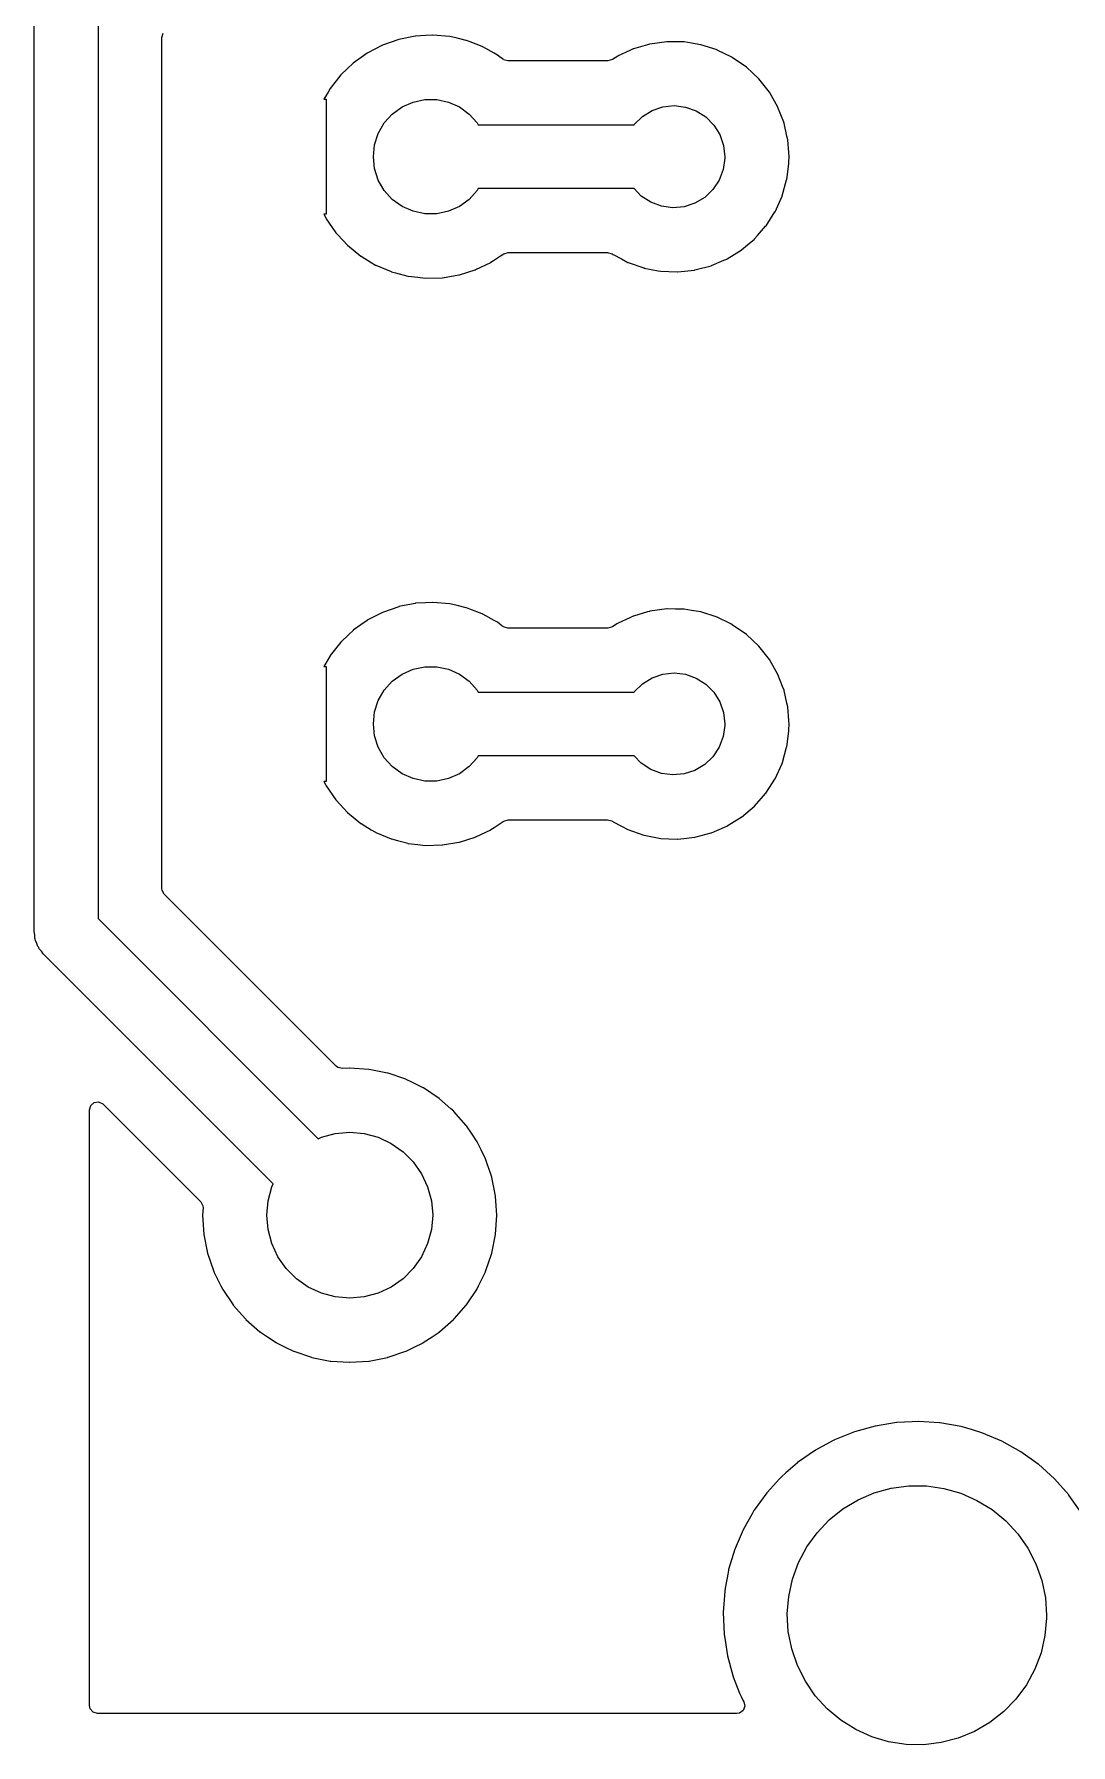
# Model space of a CAD drawing. Extents: x 4.38 to 7.05, y -4.95 to -2.9.
# Drawn here: x 4.375 to 5.015, y -4.955 to -3.899 of the extents above; entities that cross this region are included whole.
import ezdxf

# ---------------------------------------------------------------- set-up
doc = ezdxf.new("R2010")
doc.units = 0
doc.header["$MEASUREMENT"] = 0
doc.layers.add('BLACK', color=7, linetype='CONTINUOUS')

msp = doc.modelspace()

# ---------------------------------------------------------------- linework, layer by layer
at = {"layer": 'BLACK', "linetype": 'CONTINUOUS'}
for p, q in [((4.37531, -4.45315), (4.37531, -3.875)), ((4.41469, -3.88315), (4.41469, -4.445)), ((4.45407, -3.90152), (4.45486, -3.89884)), ((4.45407, -4.42663), (4.45407, -3.90152)), ((4.60021, -3.90264), (4.59021, -3.90616)), ((4.60038, -3.90261), (4.60021, -3.90264)), ((4.61043, -3.90061), (4.60038, -3.90261)), ((4.60038, -3.90261), (4.60038, -3.90261)), ((4.6106, -3.90058), (4.61043, -3.90061)), ((4.61043, -3.90061), (4.61043, -3.90061)), ((4.61671, -3.90024), (4.6106, -3.90058)), ((4.621, -3.9), (4.61671, -3.90024)), ((4.621, -3.9), (4.621, -3.9)), ((4.62118, -3.9), (4.621, -3.9)), ((4.63173, -3.90091), (4.62118, -3.9)), ((4.63622, -3.90195), (4.63173, -3.90091)), ((4.64189, -3.90326), (4.63622, -3.90195)), ((4.64206, -3.9033), (4.64189, -3.90326)), ((4.64189, -3.90326), (4.64189, -3.90326)), ((4.64434, -3.90418), (4.64206, -3.9033)), ((4.65178, -3.90706), (4.64434, -3.90418)), ((4.76566, -3.90405), (4.75522, -3.90547)), ((4.76584, -3.90405), (4.76566, -3.90405)), ((4.77093, -3.90412), (4.76584, -3.90405)), ((4.76584, -3.90405), (4.76584, -3.90405)), ((4.7762, -3.90419), (4.77093, -3.90412)), ((4.77638, -3.90422), (4.7762, -3.90419)), ((4.78087, -3.90495), (4.77638, -3.90422)), ((4.77638, -3.90422), (4.77638, -3.90422)), ((4.78659, -3.90588), (4.78087, -3.90495)), ((4.57697, -3.91378), (4.57218, -3.9172)), ((4.58066, -3.91114), (4.57697, -3.91378)), ((4.58081, -3.91104), (4.58066, -3.91114)), ((4.58066, -3.91114), (4.58066, -3.91114)), ((4.59021, -3.90616), (4.58081, -3.91104)), ((4.65194, -3.90713), (4.65178, -3.90706)), ((4.65178, -3.90706), (4.65178, -3.90706)), ((4.65209, -3.90721), (4.65194, -3.90713)), ((4.65911, -3.91114), (4.65209, -3.90721)), ((4.65209, -3.90721), (4.65209, -3.90721)), ((4.66118, -3.9123), (4.65911, -3.91114)), ((4.66308, -3.91375), (4.66118, -3.9123)), ((4.6646, -3.91491), (4.66308, -3.91375)), ((4.66493, -3.91514), (4.6646, -3.91491)), ((4.66761, -3.91593), (4.66493, -3.91514)), ((4.73205, -3.91511), (4.72933, -3.91593)), ((4.73538, -3.91293), (4.73205, -3.91511)), ((4.73554, -3.91283), (4.73538, -3.91293)), ((4.74289, -3.90944), (4.73554, -3.91283)), ((4.74494, -3.90849), (4.74289, -3.90944)), ((4.74511, -3.90842), (4.74494, -3.90849)), ((4.74494, -3.90849), (4.74494, -3.90849)), ((4.75381, -3.90588), (4.74511, -3.90842)), ((4.75504, -3.90552), (4.75381, -3.90588)), ((4.75522, -3.90547), (4.75504, -3.90552)), ((4.75504, -3.90552), (4.75504, -3.90552)), ((4.79663, -3.90909), (4.78659, -3.90588)), ((4.79679, -3.90917), (4.79663, -3.90909)), ((4.80578, -3.91361), (4.79679, -3.90917)), ((4.79679, -3.90917), (4.79679, -3.90917)), ((4.80608, -3.91375), (4.80578, -3.91361)), ((4.81473, -3.91976), (4.80608, -3.91375)), ((4.56452, -3.92451), (4.55796, -3.93284)), ((4.56473, -3.92431), (4.56452, -3.92451)), ((4.57206, -3.91732), (4.56473, -3.92431)), ((4.57218, -3.9172), (4.57206, -3.91732)), ((4.57206, -3.91732), (4.57206, -3.91732)), ((4.72933, -3.91593), (4.66761, -3.91593)), ((4.82241, -3.92698), (4.81473, -3.91976)), ((4.55664, -3.93511), (4.55405, -3.93957)), ((4.55796, -3.93284), (4.55664, -3.93511)), ((4.82893, -3.93525), (4.82241, -3.92698)), ((4.83416, -3.9444), (4.82893, -3.93525)), ((4.55405, -3.93957), (4.55543, -3.93957)), ((4.55543, -3.93957), (4.55543, -4.01043)), ((4.59629, -3.94867), (4.60228, -3.94431)), ((4.60228, -3.94431), (4.60905, -3.9413)), ((4.60905, -3.9413), (4.6163, -3.93976)), ((4.6163, -3.93976), (4.6237, -3.93976)), ((4.6237, -3.93976), (4.63095, -3.9413)), ((4.63095, -3.9413), (4.63772, -3.94431)), ((4.63772, -3.94431), (4.64371, -3.94867)), ((4.75061, -3.95018), (4.75659, -3.9465)), ((4.75659, -3.9465), (4.76324, -3.94424)), ((4.76324, -3.94424), (4.77022, -3.9435)), ((4.77022, -3.9435), (4.77719, -3.94434)), ((4.77719, -3.94434), (4.78381, -3.94669)), ((4.78381, -3.94669), (4.78974, -3.95045)), ((4.83423, -3.94457), (4.83416, -3.9444)), ((4.83779, -3.95374), (4.83423, -3.94457)), ((4.83423, -3.94457), (4.83423, -3.94457)), ((4.58763, -3.96059), (4.59133, -3.95417)), ((4.59133, -3.95417), (4.59629, -3.94867)), ((4.64371, -3.94867), (4.64867, -3.95417)), ((4.64867, -3.95417), (4.64933, -3.95531)), ((4.64933, -3.95531), (4.74545, -3.95531)), ((4.74545, -3.95531), (4.74559, -3.95509)), ((4.74559, -3.95509), (4.75061, -3.95018)), ((4.78974, -3.95045), (4.79468, -3.95544)), ((4.79468, -3.95544), (4.7984, -3.96139)), ((4.83798, -3.95422), (4.83779, -3.95374)), ((4.83802, -3.9544), (4.83798, -3.95422)), ((4.8398, -3.96228), (4.83802, -3.9544)), ((4.58457, -3.975), (4.58534, -3.96763)), ((4.58534, -3.96763), (4.58763, -3.96059)), ((4.7984, -3.96139), (4.80071, -3.96802)), ((4.80071, -3.96802), (4.8015, -3.975)), ((4.8403, -3.96449), (4.8398, -3.96228)), ((4.84032, -3.96468), (4.8403, -3.96449)), ((4.8409, -3.97247), (4.84032, -3.96468)), ((4.84032, -3.96468), (4.84032, -3.96468)), ((4.58534, -3.98237), (4.58457, -3.975)), ((4.80148, -3.97588), (4.80051, -3.98283)), ((4.8015, -3.975), (4.80148, -3.97588)), ((4.84108, -3.975), (4.8409, -3.97247)), ((4.84093, -3.97916), (4.84097, -3.97884)), ((4.84097, -3.97884), (4.84099, -3.97872)), ((4.84097, -3.97884), (4.84097, -3.97884)), ((4.84099, -3.97872), (4.841, -3.97819)), ((4.841, -3.97819), (4.84108, -3.97512)), ((4.84108, -3.97512), (4.84108, -3.975)), ((4.58763, -3.98941), (4.58534, -3.98237)), ((4.59133, -3.99583), (4.58763, -3.98941)), ((4.79801, -3.9894), (4.79413, -3.99525)), ((4.80051, -3.98283), (4.79801, -3.9894)), ((4.83685, -3.99914), (4.83961, -3.98935)), ((4.83961, -3.98935), (4.83966, -3.98917)), ((4.83961, -3.98935), (4.83961, -3.98935)), ((4.83966, -3.98917), (4.84093, -3.97916)), ((4.59629, -4.00133), (4.59133, -3.99583)), ((4.64867, -3.99583), (4.64371, -4.00133)), ((4.64933, -3.99469), (4.64867, -3.99583)), ((4.7455, -3.99469), (4.64933, -3.99469)), ((4.74992, -3.99927), (4.7455, -3.99469)), ((4.7558, -4.00311), (4.74992, -3.99927)), ((4.78904, -4.00009), (4.78301, -4.00368)), ((4.79413, -3.99525), (4.78904, -4.00009)), ((4.83247, -4.00892), (4.8368, -3.99931)), ((4.8368, -3.99931), (4.83685, -3.99914)), ((4.55543, -4.01043), (4.55406, -4.01043)), ((4.55406, -4.01043), (4.55519, -4.0127)), ((4.60228, -4.00569), (4.59629, -4.00133)), ((4.60905, -4.0087), (4.60228, -4.00569)), ((4.6163, -4.01024), (4.60905, -4.0087)), ((4.6237, -4.01024), (4.6163, -4.01024)), ((4.63095, -4.0087), (4.6237, -4.01024)), ((4.63772, -4.00569), (4.63095, -4.0087)), ((4.64371, -4.00133), (4.63772, -4.00569)), ((4.76238, -4.00556), (4.7558, -4.00311)), ((4.76934, -4.00649), (4.76238, -4.00556)), ((4.77633, -4.00585), (4.76934, -4.00649)), ((4.78301, -4.00368), (4.77633, -4.00585)), ((4.82687, -4.01762), (4.83237, -4.00907)), ((4.83237, -4.00907), (4.83247, -4.00892)), ((4.83237, -4.00907), (4.83237, -4.00907)), ((4.55519, -4.0127), (4.55543, -4.01319)), ((4.55543, -4.01319), (4.55553, -4.01333)), ((4.55553, -4.01333), (4.56105, -4.02132)), ((4.56105, -4.02132), (4.56146, -4.0219)), ((4.82162, -4.02365), (4.82665, -4.01792)), ((4.82665, -4.01792), (4.82677, -4.01778)), ((4.82665, -4.01792), (4.82665, -4.01792)), ((4.82677, -4.01778), (4.82687, -4.01762)), ((4.56146, -4.0219), (4.56261, -4.02315)), ((4.56261, -4.02315), (4.56853, -4.02955)), ((4.56853, -4.02955), (4.56853, -4.02955)), ((4.56853, -4.02955), (4.56865, -4.02968)), ((4.56865, -4.02968), (4.57687, -4.03637)), ((4.81178, -4.03251), (4.81552, -4.02935)), ((4.81552, -4.02935), (4.81968, -4.02582)), ((4.81968, -4.02582), (4.81982, -4.0257)), ((4.81968, -4.02582), (4.81968, -4.02582)), ((4.81982, -4.0257), (4.82162, -4.02365)), ((4.57687, -4.03637), (4.57702, -4.03646)), ((4.57702, -4.03646), (4.57702, -4.03646)), ((4.57702, -4.03646), (4.58331, -4.04025)), ((4.58331, -4.04025), (4.58594, -4.04184)), ((4.58594, -4.04184), (4.58611, -4.04191)), ((4.58611, -4.04191), (4.58611, -4.04191)), ((4.58611, -4.04191), (4.59554, -4.0459)), ((4.64777, -4.04467), (4.65701, -4.04024)), ((4.65701, -4.04024), (4.65717, -4.04016)), ((4.65701, -4.04024), (4.65701, -4.04024)), ((4.65717, -4.04016), (4.65876, -4.03909)), ((4.65876, -4.03909), (4.663, -4.03626)), ((4.663, -4.03626), (4.66502, -4.03491)), ((4.66502, -4.03491), (4.66778, -4.03407)), ((4.66778, -4.03407), (4.72906, -4.03407)), ((4.72906, -4.03407), (4.73174, -4.03486)), ((4.73174, -4.03486), (4.73199, -4.03503)), ((4.73199, -4.03503), (4.73233, -4.03528)), ((4.73233, -4.03528), (4.73249, -4.03537)), ((4.73249, -4.03537), (4.73249, -4.03537)), ((4.73249, -4.03537), (4.7376, -4.03805)), ((4.7376, -4.03805), (4.74166, -4.04019)), ((4.74166, -4.04019), (4.74183, -4.04025)), ((4.74183, -4.04025), (4.75143, -4.0436)), ((4.7838, -4.04467), (4.79296, -4.04226)), ((4.79296, -4.04226), (4.79314, -4.04221)), ((4.79314, -4.04221), (4.80087, -4.03889)), ((4.80087, -4.03889), (4.80265, -4.03813)), ((4.80265, -4.03813), (4.80282, -4.03805)), ((4.80265, -4.03813), (4.80265, -4.03813)), ((4.80282, -4.03805), (4.80298, -4.03796)), ((4.80298, -4.03796), (4.81163, -4.03261)), ((4.80298, -4.03796), (4.80298, -4.03796)), ((4.81163, -4.03261), (4.81178, -4.03251)), ((4.81163, -4.03261), (4.81163, -4.03261)), ((4.59554, -4.0459), (4.59554, -4.0459)), ((4.59554, -4.0459), (4.5957, -4.04597)), ((4.5957, -4.04597), (4.59832, -4.04666)), ((4.59832, -4.04666), (4.60577, -4.04864)), ((4.60577, -4.04864), (4.60577, -4.04864)), ((4.60577, -4.04864), (4.60594, -4.04869)), ((4.60594, -4.04869), (4.60612, -4.04871)), ((4.60612, -4.04871), (4.60612, -4.04871)), ((4.60612, -4.04871), (4.61198, -4.0494)), ((4.61198, -4.0494), (4.61647, -4.04993)), ((4.61647, -4.04993), (4.62706, -4.04968)), ((4.62706, -4.04968), (4.62723, -4.04965)), ((4.62723, -4.04965), (4.63734, -4.04797)), ((4.63734, -4.04797), (4.63751, -4.04794)), ((4.63734, -4.04797), (4.63734, -4.04797)), ((4.63751, -4.04794), (4.63768, -4.04789)), ((4.63768, -4.04789), (4.64745, -4.0448)), ((4.63768, -4.04789), (4.63768, -4.04789)), ((4.64745, -4.0448), (4.64761, -4.04475)), ((4.64745, -4.0448), (4.64745, -4.0448)), ((4.64761, -4.04475), (4.64777, -4.04467)), ((4.64777, -4.04467), (4.64777, -4.04467)), ((4.75143, -4.0436), (4.75143, -4.0436)), ((4.75143, -4.0436), (4.7516, -4.04366)), ((4.7516, -4.04366), (4.75178, -4.0437)), ((4.75178, -4.0437), (4.76033, -4.04532)), ((4.76033, -4.04532), (4.76195, -4.04563)), ((4.76195, -4.04563), (4.76695, -4.04582)), ((4.76695, -4.04582), (4.7723, -4.04603)), ((4.7723, -4.04603), (4.7723, -4.04603)), ((4.7723, -4.04603), (4.77248, -4.04604)), ((4.77248, -4.04604), (4.77657, -4.04559)), ((4.77657, -4.04559), (4.78277, -4.04491)), ((4.78277, -4.04491), (4.78295, -4.04489)), ((4.78277, -4.04491), (4.78277, -4.04491)), ((4.78295, -4.04489), (4.7838, -4.04467)), ((4.60021, -4.25264), (4.59021, -4.25616)), ((4.60038, -4.25261), (4.60021, -4.25264)), ((4.61043, -4.25061), (4.60038, -4.25261)), ((4.60038, -4.25261), (4.60038, -4.25261)), ((4.6106, -4.25058), (4.61043, -4.25061)), ((4.61043, -4.25061), (4.61043, -4.25061)), ((4.61671, -4.25024), (4.6106, -4.25058)), ((4.621, -4.25), (4.61671, -4.25024)), ((4.621, -4.25), (4.621, -4.25)), ((4.62118, -4.25), (4.621, -4.25)), ((4.63173, -4.25091), (4.62118, -4.25)), ((4.63622, -4.25195), (4.63173, -4.25091)), ((4.64189, -4.25326), (4.63622, -4.25195)), ((4.64206, -4.2533), (4.64189, -4.25326)), ((4.64189, -4.25326), (4.64189, -4.25326)), ((4.64405, -4.25408), (4.64206, -4.2533)), ((4.57686, -4.26386), (4.57218, -4.2672)), ((4.58066, -4.26114), (4.57686, -4.26386)), ((4.58081, -4.26104), (4.58066, -4.26114)), ((4.58066, -4.26114), (4.58066, -4.26114)), ((4.59021, -4.25616), (4.58081, -4.26104)), ((4.65178, -4.25706), (4.64405, -4.25408)), ((4.65194, -4.25713), (4.65178, -4.25706)), ((4.65178, -4.25706), (4.65178, -4.25706)), ((4.65209, -4.25721), (4.65194, -4.25713)), ((4.65911, -4.26114), (4.65209, -4.25721)), ((4.65209, -4.25721), (4.65209, -4.25721)), ((4.66118, -4.2623), (4.65911, -4.26114)), ((4.66389, -4.26437), (4.66118, -4.2623)), ((4.73478, -4.26333), (4.73205, -4.26511)), ((4.73554, -4.26283), (4.73478, -4.26333)), ((4.74289, -4.25944), (4.73554, -4.26283)), ((4.74494, -4.25849), (4.74289, -4.25944)), ((4.74511, -4.25842), (4.74494, -4.25849)), ((4.74494, -4.25849), (4.74494, -4.25849)), ((4.75381, -4.25588), (4.74511, -4.25842)), ((4.75504, -4.25552), (4.75381, -4.25588)), ((4.75522, -4.25547), (4.75504, -4.25552)), ((4.75504, -4.25552), (4.75504, -4.25552)), ((4.76566, -4.25405), (4.75522, -4.25547)), ((4.76584, -4.25405), (4.76566, -4.25405)), ((4.77093, -4.25412), (4.76584, -4.25405)), ((4.76584, -4.25405), (4.76584, -4.25405)), ((4.7762, -4.25419), (4.77093, -4.25412)), ((4.77638, -4.25422), (4.7762, -4.25419)), ((4.78087, -4.25495), (4.77638, -4.25422)), ((4.77638, -4.25422), (4.77638, -4.25422)), ((4.78659, -4.25588), (4.78087, -4.25495)), ((4.79663, -4.25909), (4.78659, -4.25588)), ((4.79679, -4.25917), (4.79663, -4.25909)), ((4.80522, -4.26333), (4.79679, -4.25917)), ((4.79679, -4.25917), (4.79679, -4.25917)), ((4.80608, -4.26375), (4.80522, -4.26333)), ((4.81473, -4.26976), (4.80608, -4.26375)), ((4.56452, -4.27451), (4.55796, -4.28284)), ((4.5695, -4.26976), (4.56452, -4.27451)), ((4.57206, -4.26732), (4.5695, -4.26976)), ((4.57218, -4.2672), (4.57206, -4.26732)), ((4.57206, -4.26732), (4.57206, -4.26732)), ((4.6646, -4.26491), (4.66389, -4.26437)), ((4.66493, -4.26514), (4.6646, -4.26491)), ((4.66761, -4.26593), (4.66493, -4.26514)), ((4.72933, -4.26593), (4.66761, -4.26593)), ((4.73205, -4.26511), (4.72933, -4.26593)), ((4.82241, -4.27698), (4.81473, -4.26976)), ((4.55787, -4.28299), (4.55405, -4.28957)), ((4.55796, -4.28284), (4.55787, -4.28299)), ((4.82893, -4.28525), (4.82241, -4.27698)), ((4.55405, -4.28957), (4.55543, -4.28957)), ((4.55543, -4.28957), (4.55543, -4.36043)), ((4.59629, -4.29867), (4.60228, -4.29431)), ((4.60228, -4.29431), (4.60905, -4.2913)), ((4.60905, -4.2913), (4.6163, -4.28976)), ((4.6163, -4.28976), (4.6237, -4.28976)), ((4.6237, -4.28976), (4.63095, -4.2913)), ((4.63095, -4.2913), (4.63772, -4.29431)), ((4.63772, -4.29431), (4.64371, -4.29867)), ((4.75659, -4.2965), (4.76324, -4.29424)), ((4.76324, -4.29424), (4.77022, -4.2935)), ((4.77022, -4.2935), (4.77719, -4.29434)), ((4.77719, -4.29434), (4.78381, -4.29669)), ((4.83416, -4.2944), (4.82893, -4.28525)), ((4.83423, -4.29457), (4.83416, -4.2944)), ((4.83705, -4.30182), (4.83423, -4.29457)), ((4.83423, -4.29457), (4.83423, -4.29457)), ((4.58763, -4.31059), (4.59133, -4.30417)), ((4.59133, -4.30417), (4.59629, -4.29867)), ((4.64371, -4.29867), (4.64867, -4.30417)), ((4.64867, -4.30417), (4.64933, -4.30531)), ((4.64933, -4.30531), (4.74545, -4.30531)), ((4.74545, -4.30531), (4.74559, -4.30509)), ((4.74559, -4.30509), (4.75061, -4.30018)), ((4.75061, -4.30018), (4.75659, -4.2965)), ((4.78381, -4.29669), (4.78974, -4.30045)), ((4.78974, -4.30045), (4.79468, -4.30544)), ((4.79468, -4.30544), (4.7984, -4.31139)), ((4.83798, -4.30422), (4.83705, -4.30182)), ((4.83802, -4.3044), (4.83798, -4.30422)), ((4.8398, -4.31228), (4.83802, -4.3044)), ((4.58534, -4.31763), (4.58763, -4.31059)), ((4.7984, -4.31139), (4.80071, -4.31802)), ((4.8403, -4.31449), (4.8398, -4.31228)), ((4.84032, -4.31468), (4.8403, -4.31449)), ((4.84092, -4.32282), (4.84032, -4.31468)), ((4.84032, -4.31468), (4.84032, -4.31468)), ((4.58457, -4.325), (4.58534, -4.31763)), ((4.58534, -4.33237), (4.58457, -4.325)), ((4.80148, -4.32588), (4.80051, -4.33283)), ((4.80071, -4.31802), (4.8015, -4.325)), ((4.8015, -4.325), (4.80148, -4.32588)), ((4.84108, -4.325), (4.84092, -4.32282)), ((4.84099, -4.32872), (4.84108, -4.325)), ((4.58763, -4.33941), (4.58534, -4.33237)), ((4.80051, -4.33283), (4.79801, -4.3394)), ((4.83966, -4.33917), (4.84088, -4.32953)), ((4.84088, -4.32953), (4.84097, -4.32884)), ((4.84097, -4.32884), (4.84099, -4.32872)), ((4.84097, -4.32884), (4.84097, -4.32884)), ((4.59133, -4.34583), (4.58763, -4.33941)), ((4.59629, -4.35133), (4.59133, -4.34583)), ((4.64867, -4.34583), (4.64371, -4.35133)), ((4.64933, -4.34469), (4.64867, -4.34583)), ((4.7455, -4.34469), (4.64933, -4.34469)), ((4.74992, -4.34927), (4.7455, -4.34469)), ((4.79413, -4.34525), (4.78904, -4.35009)), ((4.79801, -4.3394), (4.79413, -4.34525)), ((4.83697, -4.34872), (4.83961, -4.33935)), ((4.83961, -4.33935), (4.83966, -4.33917)), ((4.83961, -4.33935), (4.83961, -4.33935)), ((4.60228, -4.35569), (4.59629, -4.35133)), ((4.60905, -4.3587), (4.60228, -4.35569)), ((4.6163, -4.36024), (4.60905, -4.3587)), ((4.63095, -4.3587), (4.6237, -4.36024)), ((4.63772, -4.35569), (4.63095, -4.3587)), ((4.64371, -4.35133), (4.63772, -4.35569)), ((4.7558, -4.35311), (4.74992, -4.34927)), ((4.76238, -4.35556), (4.7558, -4.35311)), ((4.76934, -4.35649), (4.76238, -4.35556)), ((4.77633, -4.35585), (4.76934, -4.35649)), ((4.78301, -4.35368), (4.77633, -4.35585)), ((4.78904, -4.35009), (4.78301, -4.35368)), ((4.82718, -4.36714), (4.83237, -4.35907)), ((4.83237, -4.35907), (4.83247, -4.35892)), ((4.83237, -4.35907), (4.83237, -4.35907)), ((4.83247, -4.35892), (4.8368, -4.34931)), ((4.8368, -4.34931), (4.83697, -4.34872)), ((4.55543, -4.36043), (4.55406, -4.36043)), ((4.55406, -4.36043), (4.55507, -4.36245)), ((4.55507, -4.36245), (4.55543, -4.36319)), ((4.55543, -4.36319), (4.56146, -4.3719)), ((4.6237, -4.36024), (4.6163, -4.36024)), ((4.81982, -4.3757), (4.82541, -4.36933)), ((4.82541, -4.36933), (4.82665, -4.36792)), ((4.82665, -4.36792), (4.82677, -4.36778)), ((4.82665, -4.36792), (4.82665, -4.36792)), ((4.82677, -4.36778), (4.82718, -4.36714)), ((4.56146, -4.3719), (4.56158, -4.37203)), ((4.56158, -4.37203), (4.56853, -4.37955)), ((4.56853, -4.37955), (4.56853, -4.37955)), ((4.56853, -4.37955), (4.56865, -4.37968)), ((4.56865, -4.37968), (4.57687, -4.38637)), ((4.81178, -4.38251), (4.81982, -4.3757)), ((4.57687, -4.38637), (4.57702, -4.38646)), ((4.57702, -4.38646), (4.57702, -4.38646)), ((4.57702, -4.38646), (4.58331, -4.39025)), ((4.58331, -4.39025), (4.58594, -4.39184)), ((4.64777, -4.39467), (4.65701, -4.39024)), ((4.65701, -4.39024), (4.65717, -4.39016)), ((4.65701, -4.39024), (4.65701, -4.39024)), ((4.65717, -4.39016), (4.65909, -4.38887)), ((4.65909, -4.38887), (4.66463, -4.38517)), ((4.66463, -4.38517), (4.66502, -4.38491)), ((4.66502, -4.38491), (4.66778, -4.38407)), ((4.66778, -4.38407), (4.72906, -4.38407)), ((4.72906, -4.38407), (4.73174, -4.38486)), ((4.73174, -4.38486), (4.73199, -4.38503)), ((4.73199, -4.38503), (4.73233, -4.38528)), ((4.73233, -4.38528), (4.73249, -4.38537)), ((4.73249, -4.38537), (4.73249, -4.38537)), ((4.73249, -4.38537), (4.7376, -4.38805)), ((4.7376, -4.38805), (4.74166, -4.39019)), ((4.74166, -4.39019), (4.74439, -4.39114)), ((4.79314, -4.39221), (4.80131, -4.3887)), ((4.80131, -4.3887), (4.80265, -4.38813)), ((4.80265, -4.38813), (4.80282, -4.38805)), ((4.80265, -4.38813), (4.80265, -4.38813)), ((4.80282, -4.38805), (4.80298, -4.38796)), ((4.80298, -4.38796), (4.81163, -4.38261)), ((4.80298, -4.38796), (4.80298, -4.38796)), ((4.81163, -4.38261), (4.81178, -4.38251)), ((4.81163, -4.38261), (4.81163, -4.38261)), ((4.58594, -4.39184), (4.58611, -4.39191)), ((4.58611, -4.39191), (4.58611, -4.39191)), ((4.58611, -4.39191), (4.59554, -4.3959)), ((4.59554, -4.3959), (4.59554, -4.3959)), ((4.59554, -4.3959), (4.5957, -4.39597)), ((4.5957, -4.39597), (4.59948, -4.39697)), ((4.59948, -4.39697), (4.60577, -4.39864)), ((4.60577, -4.39864), (4.60577, -4.39864)), ((4.60577, -4.39864), (4.60594, -4.39869)), ((4.60594, -4.39869), (4.60612, -4.39871)), ((4.60612, -4.39871), (4.60612, -4.39871)), ((4.60612, -4.39871), (4.61198, -4.3994)), ((4.61198, -4.3994), (4.61647, -4.39993)), ((4.61647, -4.39993), (4.62706, -4.39968)), ((4.62706, -4.39968), (4.62723, -4.39965)), ((4.62723, -4.39965), (4.63734, -4.39797)), ((4.63734, -4.39797), (4.63751, -4.39794)), ((4.63734, -4.39797), (4.63734, -4.39797)), ((4.63751, -4.39794), (4.63768, -4.39789)), ((4.63768, -4.39789), (4.64745, -4.3948)), ((4.63768, -4.39789), (4.63768, -4.39789)), ((4.64745, -4.3948), (4.64761, -4.39475)), ((4.64745, -4.3948), (4.64745, -4.3948)), ((4.64761, -4.39475), (4.64777, -4.39467)), ((4.64777, -4.39467), (4.64777, -4.39467)), ((4.74439, -4.39114), (4.75143, -4.3936)), ((4.75143, -4.3936), (4.75143, -4.3936)), ((4.75143, -4.3936), (4.7516, -4.39366)), ((4.7516, -4.39366), (4.76195, -4.39563)), ((4.76195, -4.39563), (4.76695, -4.39582)), ((4.76695, -4.39582), (4.7723, -4.39603)), ((4.7723, -4.39603), (4.7723, -4.39603)), ((4.7723, -4.39603), (4.77248, -4.39604)), ((4.77248, -4.39604), (4.77626, -4.39563)), ((4.77626, -4.39563), (4.78277, -4.39491)), ((4.78277, -4.39491), (4.78295, -4.39489)), ((4.78277, -4.39491), (4.78277, -4.39491)), ((4.78295, -4.39489), (4.7838, -4.39467)), ((4.7838, -4.39467), (4.79296, -4.39226)), ((4.79296, -4.39226), (4.79314, -4.39221)), ((4.45419, -4.42768), (4.45407, -4.42663)), ((4.45553, -4.43013), (4.45419, -4.42768)), ((4.56163, -4.53624), (4.45553, -4.43013)), ((4.3756, -4.45514), (4.37531, -4.45315)), ((4.41469, -4.445), (4.55062, -4.58093)), ((4.37572, -4.45714), (4.3756, -4.45514)), ((4.37599, -4.45789), (4.37572, -4.45714)), ((4.37611, -4.45867), (4.37599, -4.45789)), ((4.37694, -4.4605), (4.37611, -4.45867)), ((4.37762, -4.46239), (4.37694, -4.4605)), ((4.37809, -4.46303), (4.37762, -4.46239)), ((4.37842, -4.46376), (4.37809, -4.46303)), ((4.37973, -4.46528), (4.37842, -4.46376)), ((4.38091, -4.4669), (4.37973, -4.46528)), ((4.38108, -4.46707), (4.38091, -4.4669)), ((4.52278, -4.60877), (4.38108, -4.46707)), ((4.56274, -4.53707), (4.56163, -4.53624)), ((4.56547, -4.53768), (4.56274, -4.53707)), ((4.56984, -4.5374), (4.56547, -4.53768)), ((4.57, -4.53738), (4.56984, -4.5374)), ((4.57016, -4.5374), (4.57, -4.53738)), ((4.58169, -4.53815), (4.57016, -4.5374)), ((4.58185, -4.53816), (4.58169, -4.53815)), ((4.58169, -4.53815), (4.58169, -4.53815)), ((4.58201, -4.53819), (4.58185, -4.53816)), ((4.59333, -4.54045), (4.58201, -4.53819)), ((4.58201, -4.53819), (4.58201, -4.53819)), ((4.59349, -4.54048), (4.59333, -4.54045)), ((4.59333, -4.54045), (4.59333, -4.54045)), ((4.59365, -4.54053), (4.59349, -4.54048)), ((4.60458, -4.54424), (4.59365, -4.54053)), ((4.59365, -4.54053), (4.59365, -4.54053)), ((4.60473, -4.54429), (4.60458, -4.54424)), ((4.60824, -4.54602), (4.60473, -4.54429)), ((4.61524, -4.54947), (4.60824, -4.54602)), ((4.41018, -4.56038), (4.41229, -4.55855)), ((4.41229, -4.55855), (4.41506, -4.55815)), ((4.41506, -4.55815), (4.4176, -4.55931)), ((4.4176, -4.55931), (4.41786, -4.55955)), ((4.41786, -4.55955), (4.47809, -4.61978)), ((4.61538, -4.54954), (4.61524, -4.54947)), ((4.61524, -4.54947), (4.61524, -4.54947)), ((4.61552, -4.54963), (4.61538, -4.54954)), ((4.62512, -4.55605), (4.61552, -4.54963)), ((4.62525, -4.55614), (4.62512, -4.55605)), ((4.62512, -4.55605), (4.62512, -4.55605)), ((4.62538, -4.55625), (4.62525, -4.55614)), ((4.6324, -4.5624), (4.62538, -4.55625)), ((4.62538, -4.55625), (4.62538, -4.55625)), ((4.40939, -4.56306), (4.41018, -4.56038)), ((4.40939, -4.93065), (4.40939, -4.56306)), ((4.63418, -4.56397), (4.6324, -4.5624)), ((4.63429, -4.56409), (4.63418, -4.56397)), ((4.6419, -4.57277), (4.63429, -4.56409)), ((4.55062, -4.58093), (4.5525, -4.58006)), ((4.5525, -4.58006), (4.56111, -4.57775)), ((4.56111, -4.57775), (4.57, -4.57697)), ((4.57, -4.57697), (4.57889, -4.57775)), ((4.57889, -4.57775), (4.5875, -4.58006)), ((4.5875, -4.58006), (4.59559, -4.58383)), ((4.64201, -4.5729), (4.6419, -4.57277)), ((4.6419, -4.57277), (4.6419, -4.57277)), ((4.6421, -4.57303), (4.64201, -4.5729)), ((4.64506, -4.57746), (4.6421, -4.57303)), ((4.6421, -4.57303), (4.6421, -4.57303)), ((4.6486, -4.58277), (4.64506, -4.57746)), ((4.59559, -4.58383), (4.6029, -4.58894)), ((4.6029, -4.58894), (4.60921, -4.59525)), ((4.64868, -4.58291), (4.6486, -4.58277)), ((4.65108, -4.5878), (4.64868, -4.58291)), ((4.64868, -4.58291), (4.64868, -4.58291)), ((4.65386, -4.59342), (4.65108, -4.5878)), ((4.60921, -4.59525), (4.61432, -4.60256)), ((4.65486, -4.59638), (4.65386, -4.59342)), ((4.65686, -4.60227), (4.65486, -4.59638)), ((4.5196, -4.61926), (4.52191, -4.61064)), ((4.52191, -4.61064), (4.52278, -4.60877)), ((4.61432, -4.60256), (4.61809, -4.61064)), ((4.61809, -4.61064), (4.6204, -4.61926)), ((4.65767, -4.60466), (4.65686, -4.60227)), ((4.6577, -4.60482), (4.65767, -4.60466)), ((4.65914, -4.61202), (4.6577, -4.60482)), ((4.6577, -4.60482), (4.6577, -4.60482)), ((4.65999, -4.6163), (4.65914, -4.61202)), ((4.47809, -4.61978), (4.47943, -4.62224)), ((4.47943, -4.62224), (4.47953, -4.62362)), ((4.51882, -4.62815), (4.5196, -4.61926)), ((4.6204, -4.61926), (4.62118, -4.62815)), ((4.66, -4.61646), (4.65999, -4.6163)), ((4.66038, -4.62224), (4.66, -4.61646)), ((4.66, -4.61646), (4.66, -4.61646)), ((4.66077, -4.62815), (4.66038, -4.62224)), ((4.47953, -4.62362), (4.47923, -4.62815)), ((4.47923, -4.62815), (4.48001, -4.64)), ((4.5196, -4.63704), (4.51882, -4.62815)), ((4.62118, -4.62815), (4.6204, -4.63704)), ((4.65999, -4.64), (4.66077, -4.62815)), ((4.48001, -4.64), (4.48233, -4.65164)), ((4.52191, -4.64565), (4.5196, -4.63704)), ((4.6204, -4.63704), (4.61809, -4.64565)), ((4.65767, -4.65164), (4.65999, -4.64)), ((4.48233, -4.65164), (4.48614, -4.66288)), ((4.52568, -4.65374), (4.52191, -4.64565)), ((4.53079, -4.66105), (4.52568, -4.65374)), ((4.61432, -4.65374), (4.60921, -4.66105)), ((4.61809, -4.64565), (4.61432, -4.65374)), ((4.65386, -4.66288), (4.65767, -4.65164)), ((4.48614, -4.66288), (4.48622, -4.66303)), ((4.48622, -4.66303), (4.49049, -4.6717)), ((4.5371, -4.66736), (4.53079, -4.66105)), ((4.60921, -4.66105), (4.6029, -4.66736)), ((4.64951, -4.6717), (4.65378, -4.66303)), ((4.65378, -4.66303), (4.65386, -4.66288)), ((4.49049, -4.6717), (4.4914, -4.67353)), ((4.4914, -4.67353), (4.49164, -4.6739)), ((4.49164, -4.6739), (4.49762, -4.68284)), ((4.54441, -4.67247), (4.5371, -4.66736)), ((4.5525, -4.67624), (4.54441, -4.67247)), ((4.59559, -4.67247), (4.5875, -4.67624)), ((4.6029, -4.66736), (4.59559, -4.67247)), ((4.64238, -4.68284), (4.64836, -4.6739)), ((4.64836, -4.6739), (4.6486, -4.67353)), ((4.6486, -4.67353), (4.64951, -4.6717)), ((4.49762, -4.68284), (4.49799, -4.6834)), ((4.49799, -4.6834), (4.4981, -4.68353)), ((4.4981, -4.68353), (4.4981, -4.68353)), ((4.4981, -4.68353), (4.50565, -4.69214)), ((4.56111, -4.67855), (4.5525, -4.67624)), ((4.57, -4.67933), (4.56111, -4.67855)), ((4.57889, -4.67855), (4.57, -4.67933)), ((4.5875, -4.67624), (4.57889, -4.67855)), ((4.63435, -4.69214), (4.6419, -4.68353)), ((4.6419, -4.68353), (4.64201, -4.6834)), ((4.6419, -4.68353), (4.6419, -4.68353)), ((4.64201, -4.6834), (4.64238, -4.68284)), ((4.50565, -4.69214), (4.50582, -4.69233)), ((4.50582, -4.69233), (4.50594, -4.69244)), ((4.50594, -4.69244), (4.51462, -4.70005)), ((4.62538, -4.70005), (4.63406, -4.69244)), ((4.63406, -4.69244), (4.63418, -4.69233)), ((4.63418, -4.69233), (4.63435, -4.69214)), ((4.51462, -4.70005), (4.51462, -4.70005)), ((4.51462, -4.70005), (4.51475, -4.70016)), ((4.51475, -4.70016), (4.51488, -4.70025)), ((4.51488, -4.70025), (4.51488, -4.70025)), ((4.51488, -4.70025), (4.51921, -4.70314)), ((4.51921, -4.70314), (4.52462, -4.70675)), ((4.52462, -4.70675), (4.52476, -4.70683)), ((4.52476, -4.70683), (4.52476, -4.70683)), ((4.52476, -4.70683), (4.53023, -4.70952)), ((4.60977, -4.70952), (4.61524, -4.70683)), ((4.61524, -4.70683), (4.61538, -4.70675)), ((4.61524, -4.70683), (4.61524, -4.70683)), ((4.61538, -4.70675), (4.62079, -4.70314)), ((4.62079, -4.70314), (4.62512, -4.70025)), ((4.62512, -4.70025), (4.62525, -4.70016)), ((4.62512, -4.70025), (4.62512, -4.70025)), ((4.62525, -4.70016), (4.62538, -4.70005)), ((4.62538, -4.70005), (4.62538, -4.70005)), ((4.53023, -4.70952), (4.53527, -4.71201)), ((4.53527, -4.71201), (4.53542, -4.71206)), ((4.53542, -4.71206), (4.53542, -4.71206)), ((4.53542, -4.71206), (4.54635, -4.71577)), ((4.54635, -4.71577), (4.54635, -4.71577)), ((4.54635, -4.71577), (4.54651, -4.71582)), ((4.54651, -4.71582), (4.54667, -4.71585)), ((4.54667, -4.71585), (4.54667, -4.71585)), ((4.54667, -4.71585), (4.55799, -4.71811)), ((4.58201, -4.71811), (4.59333, -4.71585)), ((4.59333, -4.71585), (4.59349, -4.71582)), ((4.59333, -4.71585), (4.59333, -4.71585)), ((4.59349, -4.71582), (4.59365, -4.71577)), ((4.59365, -4.71577), (4.60458, -4.71206)), ((4.59365, -4.71577), (4.59365, -4.71577)), ((4.60458, -4.71206), (4.60473, -4.71201)), ((4.60458, -4.71206), (4.60458, -4.71206)), ((4.60473, -4.71201), (4.60977, -4.70952)), ((4.55799, -4.71811), (4.55799, -4.71811)), ((4.55799, -4.71811), (4.55815, -4.71814)), ((4.55815, -4.71814), (4.55831, -4.71815)), ((4.55831, -4.71815), (4.55831, -4.71815)), ((4.55831, -4.71815), (4.56984, -4.7189)), ((4.56984, -4.7189), (4.57, -4.71891)), ((4.57, -4.71891), (4.57016, -4.7189)), ((4.57016, -4.7189), (4.58169, -4.71815)), ((4.58169, -4.71815), (4.58185, -4.71814)), ((4.58169, -4.71815), (4.58169, -4.71815)), ((4.58185, -4.71814), (4.58201, -4.71811)), ((4.58201, -4.71811), (4.58201, -4.71811)), ((4.89432, -4.75821), (4.88146, -4.7618)), ((4.89446, -4.75819), (4.89432, -4.75821)), ((4.90736, -4.7561), (4.89446, -4.75819)), ((4.89446, -4.75819), (4.89446, -4.75819)), ((4.9075, -4.75608), (4.90736, -4.7561)), ((4.90736, -4.7561), (4.90736, -4.7561)), ((4.90764, -4.75607), (4.9075, -4.75608)), ((4.91709, -4.75561), (4.90764, -4.75607)), ((4.90764, -4.75607), (4.90764, -4.75607)), ((4.92083, -4.75543), (4.91709, -4.75561)), ((4.92097, -4.75543), (4.92083, -4.75543)), ((4.93402, -4.75625), (4.92097, -4.75543)), ((4.92097, -4.75543), (4.92097, -4.75543)), ((4.93416, -4.75626), (4.93402, -4.75625)), ((4.93402, -4.75625), (4.93402, -4.75625)), ((4.94731, -4.75858), (4.93416, -4.75626)), ((4.95434, -4.76065), (4.94731, -4.75858)), ((4.86832, -4.76722), (4.85734, -4.77315)), ((4.86896, -4.76687), (4.86832, -4.76722)), ((4.86909, -4.7668), (4.86896, -4.76687)), ((4.86896, -4.76687), (4.86896, -4.76687)), ((4.88146, -4.7618), (4.86909, -4.7668)), ((4.95998, -4.76231), (4.95434, -4.76065)), ((4.96011, -4.76235), (4.95998, -4.76231)), ((4.95998, -4.76231), (4.95998, -4.76231)), ((4.97242, -4.76752), (4.96011, -4.76235)), ((4.98407, -4.77404), (4.97242, -4.76752)), ((4.84628, -4.78086), (4.83913, -4.78712)), ((4.84638, -4.78077), (4.84628, -4.78086)), ((4.84628, -4.78086), (4.84628, -4.78086)), ((4.85734, -4.77315), (4.84638, -4.78077)), ((4.98419, -4.77412), (4.98407, -4.77404)), ((4.99482, -4.78173), (4.98419, -4.77412)), ((4.98419, -4.77412), (4.98419, -4.77412)), ((4.83501, -4.79102), (4.82778, -4.79893)), ((4.83634, -4.78956), (4.83501, -4.79102)), ((4.83913, -4.78712), (4.83634, -4.78956)), ((4.99493, -4.78181), (4.99482, -4.78173)), ((4.99482, -4.78173), (4.99482, -4.78173)), ((5.00485, -4.79074), (4.99493, -4.78181)), ((5.01371, -4.80072), (5.00485, -4.79074)), ((4.82733, -4.79942), (4.81949, -4.81022)), ((4.82778, -4.79893), (4.82733, -4.79942)), ((4.88368, -4.80372), (4.89369, -4.79945)), ((4.89369, -4.79945), (4.90419, -4.79658)), ((4.90419, -4.79658), (4.91498, -4.79516)), ((4.91498, -4.79516), (4.92586, -4.79521)), ((4.92586, -4.79521), (4.93663, -4.79675)), ((4.93663, -4.79675), (4.9471, -4.79973)), ((4.9471, -4.79973), (4.95706, -4.8041)), ((5.01379, -4.80084), (5.01371, -4.80072)), ((5.02033, -4.81011), (5.01379, -4.80084)), ((5.01379, -4.80084), (5.01379, -4.80084)), ((4.81823, -4.81244), (4.81289, -4.82183)), ((4.81942, -4.81034), (4.81823, -4.81244)), ((4.81949, -4.81022), (4.81942, -4.81034)), ((4.81942, -4.81034), (4.81942, -4.81034)), ((4.86585, -4.81611), (4.87434, -4.80931)), ((4.87434, -4.80931), (4.88368, -4.80372)), ((4.95706, -4.8041), (4.96634, -4.80979)), ((4.96634, -4.80979), (4.97476, -4.81668)), ((4.81289, -4.82183), (4.81211, -4.82366)), ((4.85836, -4.82401), (4.86585, -4.81611)), ((4.97476, -4.81668), (4.98217, -4.82465)), ((4.80779, -4.83374), (4.80763, -4.8341)), ((4.81211, -4.82366), (4.80779, -4.83374)), ((4.84692, -4.84246), (4.85201, -4.83284)), ((4.85201, -4.83284), (4.85836, -4.82401)), ((4.98217, -4.82465), (4.98843, -4.83356)), ((4.98843, -4.83356), (4.99342, -4.84323)), ((4.80759, -4.83423), (4.80382, -4.84675)), ((4.80763, -4.8341), (4.80759, -4.83423)), ((4.84318, -4.85268), (4.84692, -4.84246)), ((4.99342, -4.84323), (4.99705, -4.85349)), ((4.80347, -4.84855), (4.8017, -4.8582)), ((4.80377, -4.84688), (4.80347, -4.84855)), ((4.80382, -4.84675), (4.80377, -4.84688)), ((4.84086, -4.86331), (4.84318, -4.85268)), ((4.99705, -4.85349), (4.99926, -4.86414)), ((4.80137, -4.86001), (4.80043, -4.87333)), ((4.8017, -4.8582), (4.80137, -4.86001)), ((4.84, -4.87416), (4.84086, -4.86331)), ((4.99926, -4.86414), (5, -4.875)), ((4.80043, -4.87333), (4.80099, -4.88667)), ((4.84063, -4.88503), (4.84, -4.87416)), ((5, -4.875), (4.99998, -4.87668)), ((4.80099, -4.88667), (4.80178, -4.89178)), ((4.84273, -4.89571), (4.84063, -4.88503)), ((4.99998, -4.87668), (4.99902, -4.88751)), ((4.80178, -4.89178), (4.80287, -4.8988)), ((4.84625, -4.906), (4.84273, -4.89571)), ((4.99902, -4.88751), (4.99659, -4.89812)), ((4.80287, -4.8988), (4.80304, -4.89986)), ((4.80304, -4.89986), (4.80307, -4.9)), ((4.80307, -4.9), (4.80307, -4.9)), ((4.80307, -4.9), (4.80637, -4.91214)), ((4.85114, -4.91572), (4.84625, -4.906)), ((4.99659, -4.89812), (4.99274, -4.9083)), ((4.80637, -4.91214), (4.80654, -4.91274)), ((4.80654, -4.91274), (4.80659, -4.91287)), ((4.80659, -4.91287), (4.80659, -4.91287)), ((4.80659, -4.91287), (4.8106, -4.92302)), ((4.8573, -4.92469), (4.85114, -4.91572)), ((4.98755, -4.91787), (4.9811, -4.92664)), ((4.99274, -4.9083), (4.98755, -4.91787)), ((4.8106, -4.92302), (4.81145, -4.92516)), ((4.81145, -4.92516), (4.81286, -4.9278)), ((4.81286, -4.9278), (4.81313, -4.92832)), ((4.81313, -4.92832), (4.8137, -4.93106)), ((4.86463, -4.93274), (4.8573, -4.92469)), ((4.9811, -4.92664), (4.97353, -4.93445)), ((4.40984, -4.93271), (4.40939, -4.93065)), ((4.41167, -4.93482), (4.40984, -4.93271)), ((4.41435, -4.93561), (4.41167, -4.93482)), ((4.80875, -4.93561), (4.41435, -4.93561)), ((4.81043, -4.93532), (4.80875, -4.93561)), ((4.81269, -4.93367), (4.81043, -4.93532)), ((4.8137, -4.93106), (4.81269, -4.93367)), ((4.87298, -4.93972), (4.86463, -4.93274)), ((4.97353, -4.93445), (4.96497, -4.94117)), ((4.8822, -4.9455), (4.87298, -4.93972)), ((4.89211, -4.94998), (4.8822, -4.9455)), ((4.90255, -4.95307), (4.89211, -4.94998)), ((4.95557, -4.94666), (4.94552, -4.95082)), ((4.96497, -4.94117), (4.95557, -4.94666)), ((4.91331, -4.95472), (4.90255, -4.95307)), ((4.92419, -4.95489), (4.91331, -4.95472)), ((4.93499, -4.95358), (4.92419, -4.95489)), ((4.94552, -4.95082), (4.93499, -4.95358))]:
    msp.add_line(p, q, dxfattribs=at)

doc.saveas('drawing.dxf')
